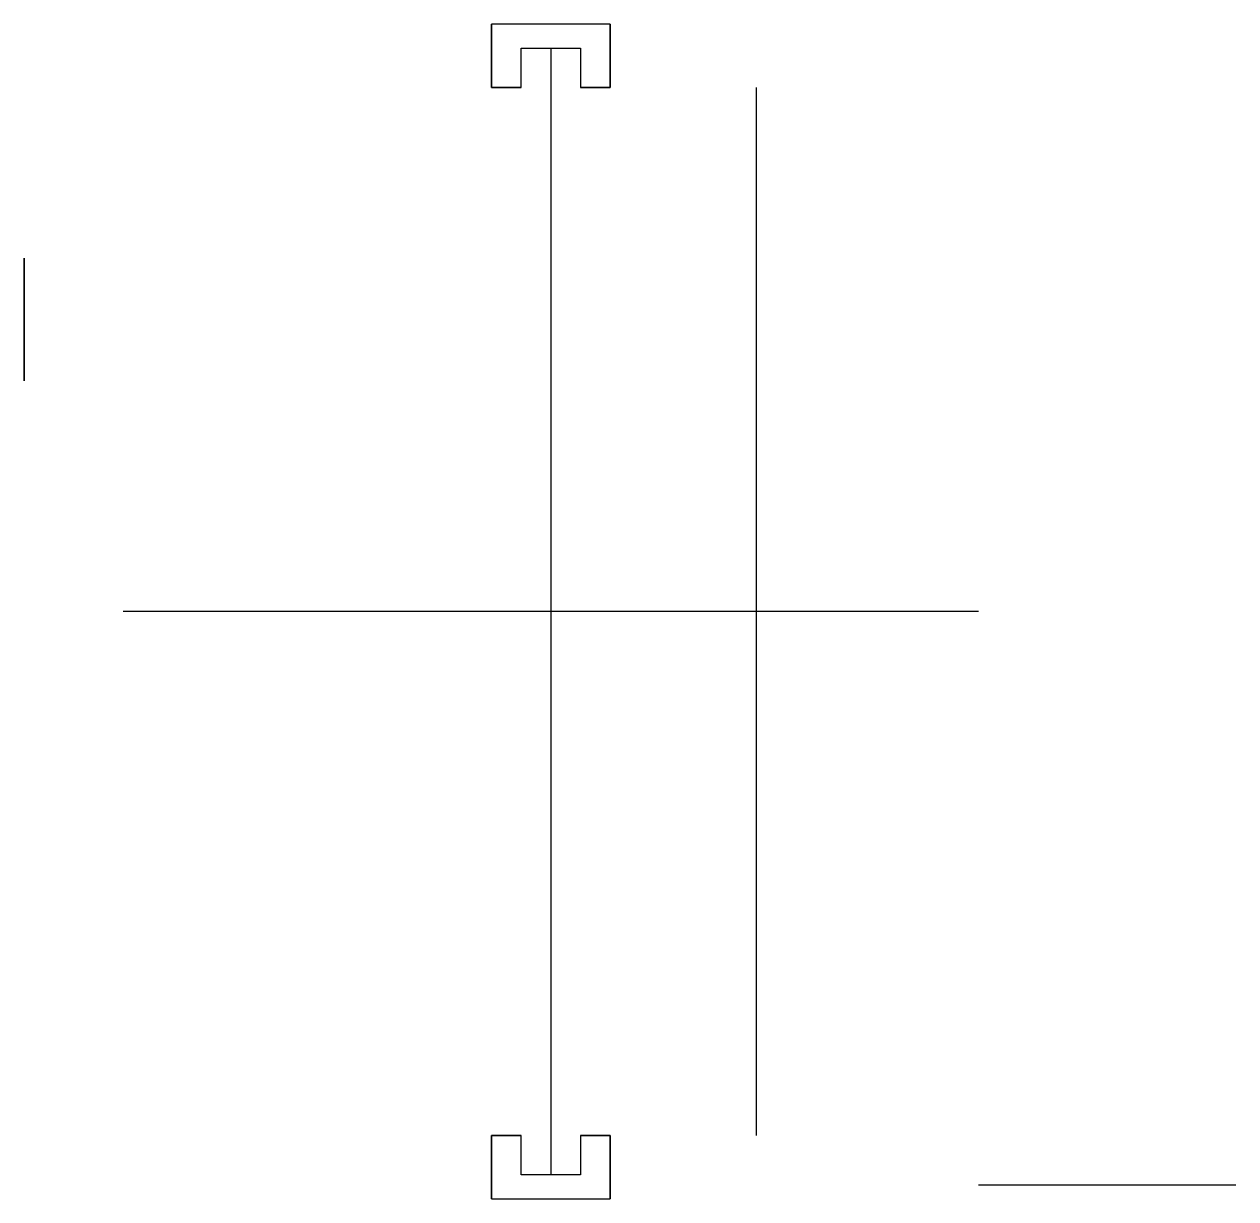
# Model space of a CAD drawing. Header units: millimetres. Extents: x -161.8 to -100.5, y 174.9 to 234.4.
import ezdxf

# ---------------------------------------------------------------- set-up
doc = ezdxf.new("R2010")
doc.units = ezdxf.units.MM

msp = doc.modelspace()

# ---------------------------------------------------------------- linework, layer by layer
at = {"extrusion": (0, -1, 0)}
msp.add_line((-135.146, 233.157, 7), (-135.146, 176.157, 7), dxfattribs=at)
at = {"extrusion": (0, 0, -1)}
for p, q in [((-124.768, 231.157, 7), (-124.768, 178.157, 7)), ((-113.518, 204.657, 7), (-156.774, 204.657, 7)), ((-124.768, 204.657, 7), (-131.768, 204.657, 7)), ((-113.518, 175.657, 7), (-100.518, 175.657, 7))]:
    msp.add_line(p, q, dxfattribs=at)
at = {"extrusion": (0, 0, -1), "elevation": -7}
for points in [[(136.646, 231.157), (138.146, 231.157), (138.146, 234.365)], [(133.646, 231.157), (132.146, 231.157), (132.146, 234.365), (138.146, 234.365), (138.146, 231.157), (136.646, 231.157)], [(132.146, 234.365), (132.146, 231.157), (133.646, 231.157)], [(136.646, 231.157), (136.646, 233.157), (133.646, 233.157), (133.646, 231.157)], [(138.146, 174.95), (138.146, 178.157), (136.646, 178.157)], [(136.646, 178.157), (138.146, 178.157), (138.146, 174.95), (132.146, 174.95), (132.146, 178.157), (133.646, 178.157)], [(133.646, 178.157), (133.646, 176.157), (136.646, 176.157), (136.646, 178.157)], [(133.646, 178.157), (132.146, 178.157), (132.146, 174.95)]]:
    msp.add_lwpolyline(points, dxfattribs=at)
at = {"extrusion": (1, 0, 0)}
msp.add_circle((219.432, 15.5, -161.774), 3.1, dxfattribs=at)

doc.saveas('drawing.dxf')
